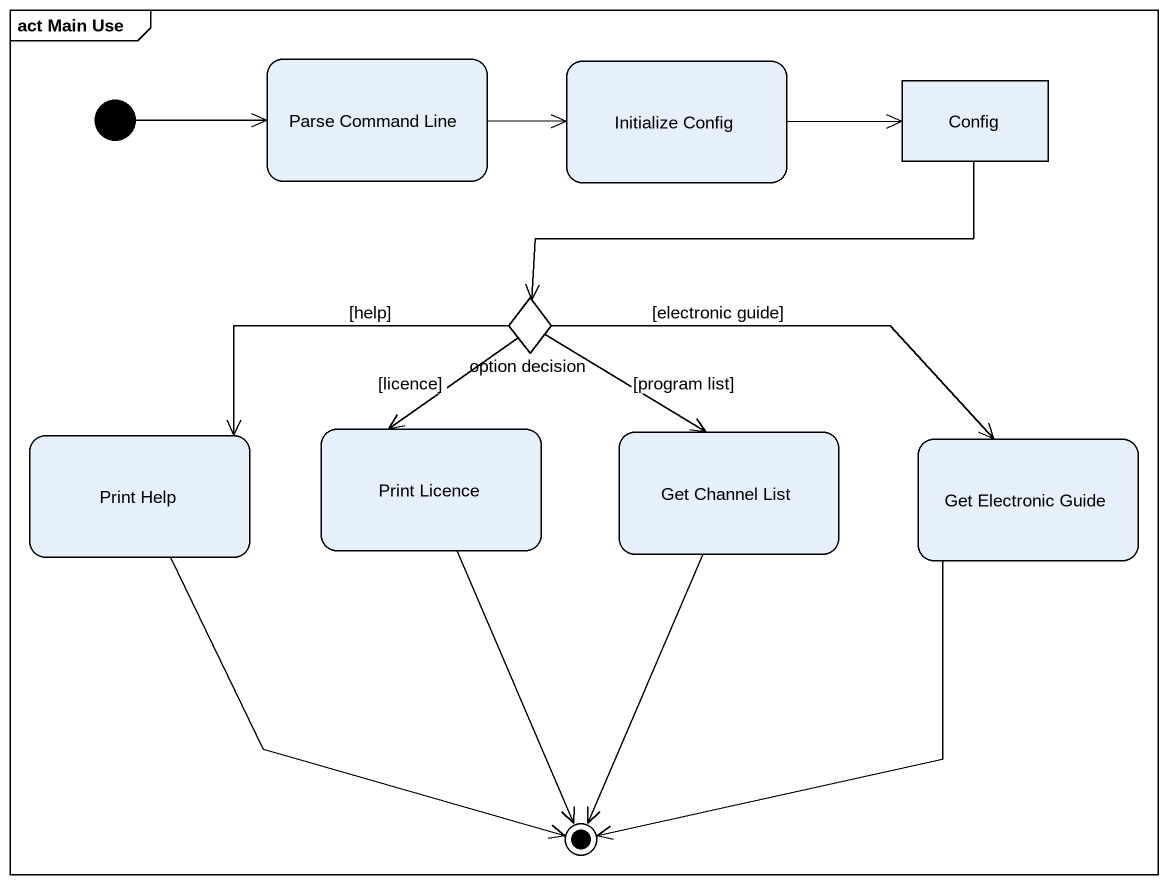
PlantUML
@startuml
mainframe act Main Use
hide empty description
state "Parse Command Line" as Parse_Command_Line
state "Initialize Config" as Initialize_Config
state Config <<object>>
state "option decision" as option_decision <<choice>>
state "Print Help" as Print_Help
state "Print Licence" as Print_Licence
state "Get Channel List" as Get_Channel_List
state "Get Electronic Guide" as Get_Electronic_Guide
[*] -right-> Parse_Command_Line
Parse_Command_Line -right-> Initialize_Config
Initialize_Config -right-> Config
Config -left-> option_decision
option_decision -left-> Print_Help : [help]
option_decision --> Print_Licence : [licence]
option_decision --> Get_Channel_List : [program list]
option_decision -right-> Get_Electronic_Guide : [electronic guide]
Print_Help --> [*]
Print_Licence --> [*]
Get_Channel_List --> [*]
Get_Electronic_Guide --> [*]
@enduml
